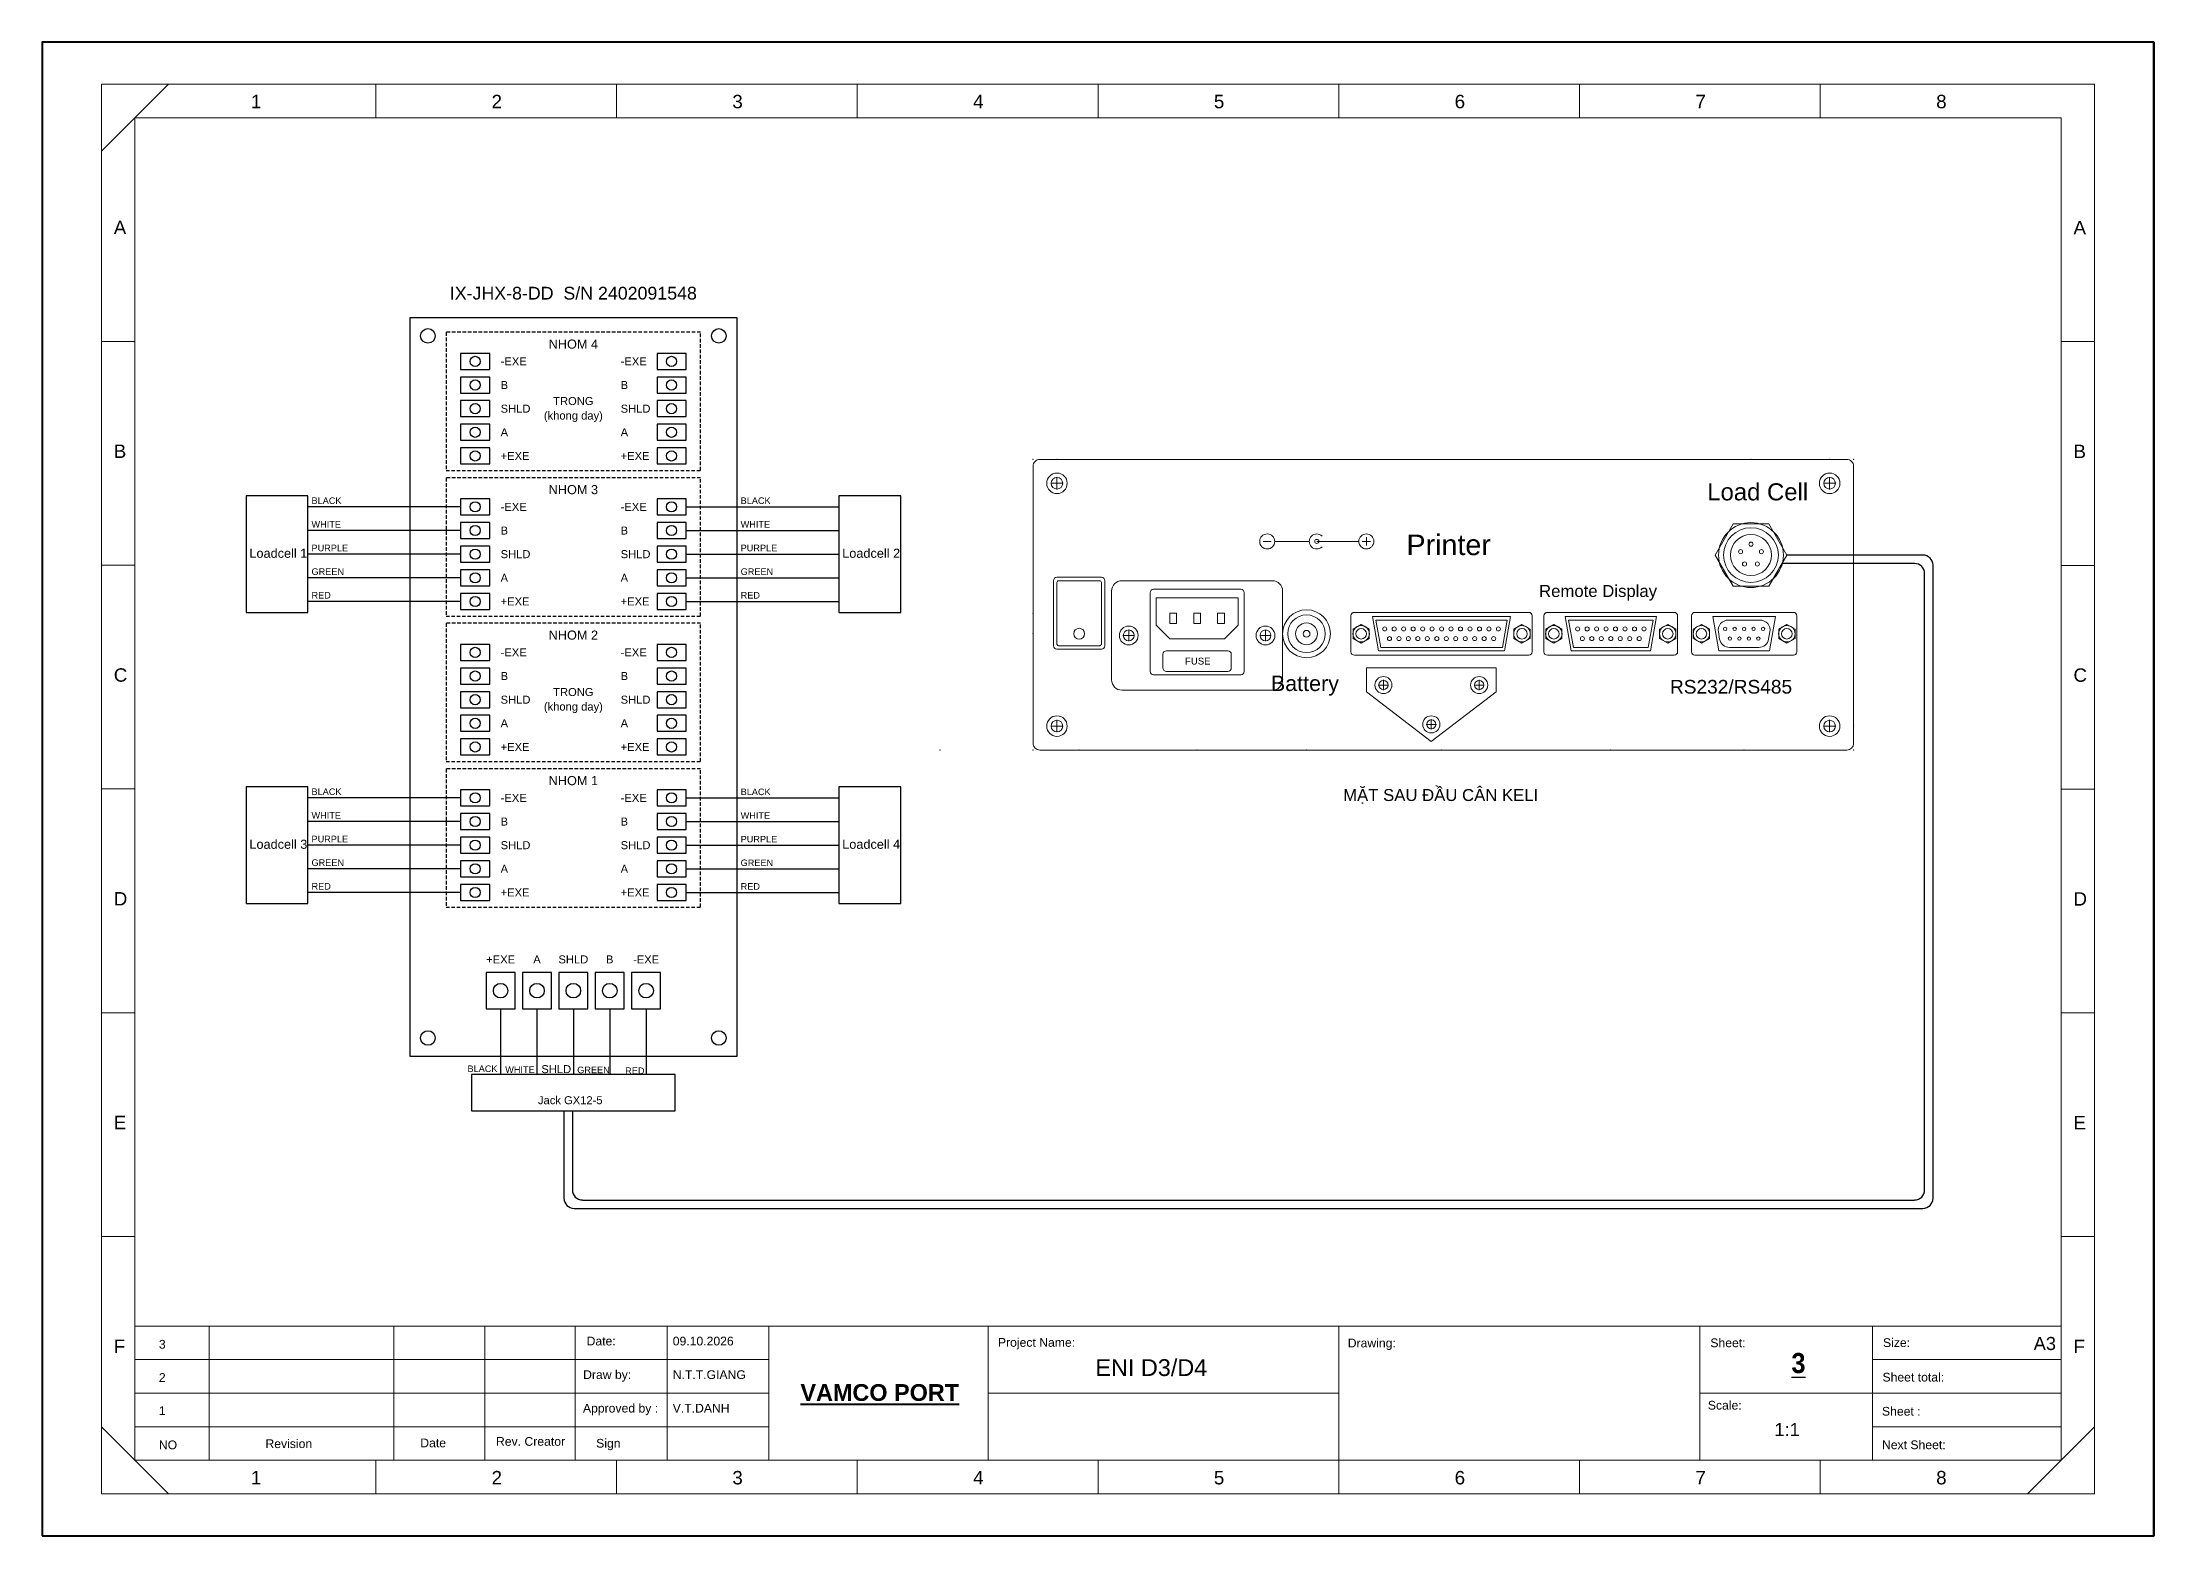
# Model space of a CAD drawing. Header units: millimetres. Extents: x 6750 to 121550, y -28210 to 66060.
# Drawn here: x 14202.2 to 14499.2, y 15806 to 16016 of the extents above; entities that cross this region are included whole.
import ezdxf
from ezdxf.enums import TextEntityAlignment as Align

# ---------------------------------------------------------------- set-up
doc = ezdxf.new("R2010")
doc.units = ezdxf.units.MM
doc.linetypes.add('DASHED', pattern=[0.75, 0.5, -0.25])
for name, color, linetype in [('BOARD', 7, 'Continuous'), ('CABLE', 8, 'Continuous'), ('GROUPBOX', 8, 'DASHED'), ('M.702.Ghi chu', 3, 'Continuous'), ('NOTE', 2, 'Continuous'), ('SYMS', 7, 'Continuous'), ('TERM', 5, 'Continuous'), ('WIRE_BLK', 7, 'Continuous'), ('WIRE_GRN', 3, 'Continuous'), ('WIRE_PUR', 6, 'Continuous'), ('WIRE_RED', 1, 'Continuous'), ('WIRE_WHT', 9, 'Continuous')]:
    doc.layers.add(name, color=color, linetype=linetype)
for name, color, linetype, lineweight, plot in [('CONNECTOR', 4, 'Continuous', 0, False), ('CUTOUT', 1, 'Continuous', 0, False), ('DIM', 5, 'Continuous', 0, False), ('ENGRAVE', 6, 'Continuous', 0, False), ('PANEL', 7, 'Continuous', 0, False), ('SCREW', 3, 'Continuous', 0, False), ('TITLE', 7, 'Continuous', 0, False)]:
    doc.layers.add(name, color=color, linetype=linetype, lineweight=lineweight, plot=plot)
doc.layers.add('DN.1. NET LIEN MANH', color=7, linetype='Continuous', lineweight=40)
doc.layers.add('TEXT', color=1, linetype='Continuous', lineweight=20)
doc.styles.add('ARIAL', font='arial.ttf')
doc.styles.add('PM', font='arial.ttf', dxfattribs={"width": 0.6})
doc.styles.get("Standard").update_dxf_attribs({"font": 'arial.ttf'})

# ---------------------------------------------------------------- blocks, each defined once
blk = doc.blocks.new('asdklnakdad')
for p, q in [((16292.99, 3398.33), (16292.99, 3101.33)), ((16712.99, 3398.33), (16292.99, 3398.33)), ((16712.99, 3398.33), (16712.99, 3101.33)), ((16712.99, 3398.33), (16712.99, 3101.33))]:
    blk.add_line(p, q)
at = {"lineweight": 5}
for p, q in [((16318.1, 3389.99), (16304.75, 3376.64)), ((16359.32, 3383.32), (16359.32, 3389.99)), ((16407.21, 3383.32), (16407.21, 3389.99)), ((16455.1, 3383.32), (16455.1, 3389.99)), ((16502.99, 3383.32), (16502.99, 3389.99)), ((16550.88, 3383.32), (16550.88, 3389.99)), ((16598.77, 3383.32), (16598.77, 3389.99)), ((16646.66, 3383.32), (16646.66, 3389.99)), ((16311.43, 3338.82), (16304.75, 3338.82)), ((16701.22, 3338.8), (16694.55, 3338.8)), ((16311.43, 3294.32), (16304.75, 3294.32)), ((16701.22, 3294.3), (16694.55, 3294.3)), ((16311.43, 3249.83), (16304.75, 3249.83)), ((16701.22, 3249.8), (16694.55, 3249.8)), ((16311.43, 3205.33), (16304.75, 3205.33)), ((16701.22, 3205.3), (16694.55, 3205.3)), ((16311.43, 3160.83), (16304.75, 3160.83)), ((16701.22, 3160.81), (16694.55, 3160.81)), ((16311.43, 3143.03), (16694.55, 3143.03)), ((16326.22, 3116.33), (16326.22, 3143.03)), ((16362.92, 3116.33), (16362.92, 3143.03)), ((16381.03, 3116.33), (16381.03, 3143.03)), ((16398.97, 3116.33), (16398.97, 3143.03)), ((16417.32, 3116.33), (16417.32, 3143.03)), ((16437.51, 3116.33), (16437.51, 3143.03)), ((16481.15, 3116.33), (16481.15, 3143.03)), ((16550.88, 3116.33), (16550.88, 3143.03)), ((16622.71, 3116.33), (16622.71, 3143.03)), ((16657.02, 3116.33), (16657.02, 3143.03)), ((16311.43, 3136.36), (16437.51, 3136.36)), ((16657.02, 3136.36), (16694.55, 3136.36)), ((16311.43, 3129.68), (16437.51, 3129.68)), ((16481.15, 3129.68), (16550.88, 3129.68)), ((16622.71, 3129.68), (16694.55, 3129.68)), ((16304.75, 3123.01), (16318.1, 3109.66)), ((16311.43, 3123.01), (16437.51, 3123.01)), ((16657.02, 3123.01), (16694.55, 3123.01)), ((16701.22, 3123.01), (16687.88, 3109.66)), ((16304.75, 3109.66), (16304.75, 3116.33)), ((16311.43, 3116.33), (16694.55, 3116.33)), ((16359.32, 3116.33), (16359.32, 3109.66)), ((16359.32, 3109.66), (16359.32, 3116.33)), ((16407.21, 3116.33), (16407.21, 3109.66)), ((16407.21, 3109.66), (16407.21, 3116.33)), ((16455.1, 3116.33), (16455.1, 3109.66)), ((16455.1, 3109.66), (16455.1, 3116.33)), ((16502.99, 3116.33), (16502.99, 3109.66)), ((16502.99, 3109.66), (16502.99, 3116.33)), ((16550.88, 3116.33), (16550.88, 3109.66)), ((16550.88, 3109.66), (16550.88, 3116.33)), ((16598.77, 3116.33), (16598.77, 3109.66)), ((16598.77, 3109.66), (16598.77, 3116.33)), ((16598.77, 3116.33), (16646.66, 3116.33)), ((16646.66, 3116.33), (16646.66, 3109.66)), ((16646.66, 3109.66), (16646.66, 3116.33)), ((16292.99, 3101.33), (16712.99, 3101.33))]:
    blk.add_line(p, q, dxfattribs=at)
for points in [[(16304.75, 3109.66), (16304.75, 3389.99), (16701.22, 3389.99), (16701.22, 3109.66), (16304.75, 3109.66)], [(16311.43, 3116.33), (16311.43, 3383.32), (16694.55, 3383.32), (16694.55, 3116.33)], [(16481.15, 3143.03), (16437.51, 3143.03), (16437.51, 3116.33), (16481.15, 3116.33)]]:
    blk.add_lwpolyline(points, close=True, dxfattribs=at)
at = {"layer": 'DN.1. NET LIEN MANH'}
blk.add_lwpolyline([(16292.99, 3101.33), (16712.99, 3101.33), (16712.99, 3398.33), (16292.99, 3398.33)], close=True, dxfattribs=at)
at = {"lineweight": 5, "attachment_point": 1}
for s, insert, char_height, width in [('{\\fArial|b0|i0|c0|p34;1}', (16334.48, 3387.87), 2.6698, 8.4244), ('{\\fArial|b0|i0|c0|p34;2}', (16382.37, 3387.87), 2.6698, 8.4244), ('{\\fArial|b0|i0|c0|p34;3}', (16430.26, 3387.87), 2.6698, 8.4244), ('{\\fArial|b0|i0|c0|p34;4}', (16478.15, 3387.87), 2.6698, 8.4244), ('{\\fArial|b0|i0|c0|p34;5}', (16526.04, 3387.87), 2.6698, 8.4244), ('{\\fArial|b0|i0|c0|p34;6}', (16573.93, 3387.87), 2.6698, 8.4244), ('{\\fArial|b0|i0|c0|p34;7}', (16621.82, 3387.87), 2.6698, 8.4244), ('{\\fArial|b0|i0|c0|p34;8}', (16669.71, 3387.87), 2.6698, 8.4244), ('{\\fArial|b0|i0|c0|p34;A}', (16307.22, 3362.83), 2.6698, 8.4244), ('{\\fArial|b0|i0|c0|p34;A}', (16697.02, 3362.8), 2.6698, 8.4244), ('{\\fArial|b0|i0|c0|p34;B}', (16307.22, 3318.33), 2.6698, 8.4244), ('{\\fArial|b0|i0|c0|p34;B}', (16697.02, 3318.3), 2.6698, 8.4244), ('{\\fArial|b0|i0|c0|p34;C}', (16307.22, 3273.83), 2.6698, 8.4244), ('{\\fArial|b0|i0|c0|p34;C}', (16697.02, 3273.81), 2.6698, 8.4244), ('{\\fArial|b0|i0|c0|p34;D}', (16307.22, 3229.33), 2.6698, 8.4244), ('{\\fArial|b0|i0|c0|p34;D}', (16697.02, 3229.31), 2.6698, 8.4244), ('{\\fArial|b0|i0|c0|p34;E}', (16307.22, 3184.84), 2.6698, 8.4244), ('{\\fArial|b0|i0|c0|p34;E}', (16697.02, 3184.81), 2.6698, 8.4244), ('{\\fArial|b0|i0|c0|p34;F}', (16307.22, 3140.34), 2.6698, 8.4244), ('3', (16316.19, 3140.27), 1.74, 27.6235), ('Date:', (16401.27, 3140.91), 1.735, 9.134), ('09.10.2026', (16418.4, 3140.91), 1.735, 27.6235), ('Project Name:', (16483.08, 3140.64), 1.7354, 28.7909), ('Drawing:', (16552.67, 3140.52), 1.735, 28.7909), ('Sheet:', (16624.79, 3140.56), 1.735, 28.7909), ('Size:', (16659.13, 3140.6), 1.735, 8.4244), ('{\\fArial|b0|i0|c0|p34;F}', (16697.02, 3140.31), 2.6698, 8.4244), ('2', (16316.19, 3133.67), 1.74, 27.6235), ('Draw by:', (16400.58, 3134.23), 1.735, 27.6235), ('N.T.T.GIANG', (16418.4, 3134.23), 1.7354, 27.6235), ('Sheet total:', (16659.03, 3133.73), 1.7354, 12.8616), ('1', (16316.19, 3127.07), 1.74, 27.6235), ('Approved by :', (16400.54, 3127.56), 1.7354, 27.6235), ('V.T.DANH', (16418.4, 3127.56), 1.735, 27.6235), ('Scale:', (16624.29, 3128.15), 1.735, 28.7909), ('Sheet :', (16658.93, 3126.95), 1.735, 8.4244), ('Date', (16368.19, 3120.66), 1.735, 27.6235), ('{\\fArial|b0|i0|c0|p34;Rev. Creator}', (16383.25, 3120.96), 1.7354, 29.9885), ('Sign', (16403.17, 3120.59), 1.735, 27.6235), ('NO', (16316.19, 3120.27), 1.735, 27.6235), ('Revision', (16337.39, 3120.5), 1.735, 27.6235), ('Next Sheet:', (16658.93, 3120.28), 1.7354, 16.6527), ('{\\fArial|b0|i0|c0|p34;1}', (16334.48, 3114.21), 2.6698, 8.4244), ('{\\fArial|b0|i0|c0|p34;2}', (16382.37, 3114.21), 2.6698, 8.4244), ('{\\fArial|b0|i0|c0|p34;3}', (16430.26, 3114.21), 2.6698, 8.4244), ('{\\fArial|b0|i0|c0|p34;4}', (16478.15, 3114.21), 2.6698, 8.4244), ('{\\fArial|b0|i0|c0|p34;5}', (16526.04, 3114.21), 2.6698, 8.4244), ('{\\fArial|b0|i0|c0|p34;6}', (16573.93, 3114.21), 2.6698, 8.4244), ('{\\fArial|b0|i0|c0|p34;7}', (16621.82, 3114.21), 2.6698, 8.4244), ('{\\fArial|b0|i0|c0|p34;8}', (16669.71, 3114.21), 2.6698, 8.4244)]:
    blk.add_mtext(s, dxfattribs=dict(at, insert=insert, char_height=char_height, width=width))
at = {"layer": 'DN.1. NET LIEN MANH', "attachment_point": 1}
for s, insert, char_height, width in [('A3', (16689.1, 3140.86), 2.6, 5.5322), ('ENI D3/D4', (16502.47, 3136.43), 3.333, 61.0927), ('{\\fArial|b1|i0|c0|p34;\\LVAMCO PORT}', (16443.8, 3131.48), 3.3333, 31.9027), ('1:1', (16637.53, 3123.75), 2.6, 5.5322)]:
    blk.add_mtext(s, dxfattribs=dict(at, insert=insert, char_height=char_height, width=width))
blk = doc.blocks.new('WDDOT')
for radius in [0.03, 0.0187, 0.00929]:
    blk.add_circle((0, 0), radius)

msp = doc.modelspace()

# ---------------------------------------------------------------- linework, layer by layer
for p, q in [((14465.529, 15942.713), (14446.935, 15942.713)), ((14466.708, 15943.892), (14447.571, 15943.892)), ((14468.122, 15853.443), (14468.122, 15942.478)), ((14466.944, 15854.622), (14466.944, 15941.299)), ((14275.566, 15865.76), (14275.566, 15853.443)), ((14276.744, 15865.76), (14276.744, 15854.622)), ((14276.98, 15852.029), (14466.708, 15852.029)), ((14278.159, 15853.207), (14465.529, 15853.207))]:
    msp.add_line(p, q)
for centre, start, end in [((14465.529, 15941.299), 0, 90), ((14466.708, 15942.478), 0, 90), ((14276.98, 15853.443), 180, 270), ((14278.159, 15854.622), 180, 270), ((14465.529, 15854.622), 270, 0), ((14466.708, 15853.443), 270, 0)]:
    msp.add_arc(centre, 1.414, start, end)
at = {"layer": 'BOARD'}
for p, q in [((14299.906, 15977.271), (14253.869, 15977.271)), ((14253.869, 15977.271), (14253.869, 15873.433)), ((14299.906, 15873.433), (14299.906, 15977.271)), ((14253.869, 15873.433), (14299.906, 15873.433))]:
    msp.add_line(p, q, dxfattribs=at)
for centre in [(14256.427, 15974.714), (14297.348, 15974.714), (14256.427, 15875.99), (14297.348, 15875.99)]:
    msp.add_circle(centre, 1.023, dxfattribs=at)
at = {"layer": 'CABLE'}
for p, q in [((14239.546, 15952.207), (14230.851, 15952.207)), ((14230.851, 15952.207), (14230.851, 15935.838)), ((14239.546, 15935.838), (14239.546, 15952.207)), ((14322.924, 15952.207), (14314.228, 15952.207)), ((14314.228, 15952.207), (14314.228, 15935.838)), ((14322.924, 15935.838), (14322.924, 15952.207)), ((14230.851, 15935.838), (14239.546, 15935.838)), ((14314.228, 15935.838), (14322.924, 15935.838)), ((14239.546, 15911.285), (14230.851, 15911.285)), ((14230.851, 15911.285), (14230.851, 15894.916)), ((14239.546, 15894.916), (14239.546, 15911.285)), ((14322.924, 15911.285), (14314.228, 15911.285)), ((14314.228, 15911.285), (14314.228, 15894.916)), ((14322.924, 15894.916), (14322.924, 15911.285)), ((14230.851, 15894.916), (14239.546, 15894.916)), ((14314.228, 15894.916), (14322.924, 15894.916)), ((14291.21, 15870.875), (14262.565, 15870.875)), ((14262.565, 15870.875), (14262.565, 15865.76)), ((14291.21, 15865.76), (14291.21, 15870.875)), ((14262.565, 15865.76), (14291.21, 15865.76))]:
    msp.add_line(p, q, dxfattribs=at)
at = {"layer": 'CONNECTOR'}
for points in [[(14447.571, 15943.892), (14445.046, 15948.265), (14439.997, 15948.265), (14437.472, 15943.892), (14439.997, 15939.519), (14445.046, 15939.519)], [(14358.848, 15937.881), (14370.389, 15937.881), (14370.389, 15934.034), (14368.465, 15932.11), (14360.771, 15932.11), (14358.848, 15934.034)], [(14360.771, 15935.717), (14361.733, 15935.717), (14361.733, 15934.274), (14360.771, 15934.274)], [(14364.137, 15935.717), (14365.099, 15935.717), (14365.099, 15934.274), (14364.137, 15934.274)], [(14367.504, 15935.717), (14368.465, 15935.717), (14368.465, 15934.274), (14367.504, 15934.274)], [(14389.768, 15934.755), (14408.234, 15934.755), (14407.556, 15930.908), (14390.447, 15930.908)], [(14416.866, 15934.755), (14428.744, 15934.755), (14428.066, 15930.908), (14417.545, 15930.908)], [(14388.422, 15928.023), (14406.696, 15928.023), (14406.696, 15924.656), (14397.559, 15917.684), (14388.422, 15924.656)]]:
    msp.add_lwpolyline(points, close=True, dxfattribs=at)
for points in [[(14344.902, 15930.668), (14351.154, 15930.668, 0.4142136), (14351.634, 15931.148), (14351.634, 15940.285, 0.4142136), (14351.154, 15940.766), (14344.902, 15940.766, 0.4142136), (14344.421, 15940.285), (14344.421, 15931.148, 0.4142136)], [(14354.039, 15924.897), (14375.198, 15924.897, 0.4142136), (14376.64, 15926.34), (14376.64, 15938.843, 0.4142136), (14375.198, 15940.285), (14354.039, 15940.285, 0.4142136), (14352.596, 15938.843), (14352.596, 15926.34, 0.4142136)], [(14386.739, 15929.826), (14411.264, 15929.826, 0.4142136), (14411.745, 15930.307), (14411.745, 15935.356, 0.4142136), (14411.264, 15935.837), (14386.739, 15935.837, 0.4142136), (14386.258, 15935.356), (14386.258, 15930.307, 0.4142136)], [(14413.885, 15929.826), (14431.725, 15929.826, 0.4142136), (14432.206, 15930.307), (14432.206, 15935.356, 0.4142136), (14431.725, 15935.837), (14413.885, 15935.837, 0.4142136), (14413.404, 15935.356), (14413.404, 15930.307, 0.4142136)], [(14434.635, 15929.826), (14448.484, 15929.826, 0.4142136), (14448.965, 15930.307), (14448.965, 15935.356, 0.4142136), (14448.484, 15935.837), (14434.635, 15935.837, 0.4142136), (14434.154, 15935.356), (14434.154, 15930.307, 0.4142136)], [(14439.326, 15934.755), (14443.793, 15934.755, -0.4663077), (14445.186, 15933.095), (14445.006, 15932.077, -0.3639702), (14443.614, 15930.908), (14439.505, 15930.908, -0.3639702), (14438.113, 15932.077), (14437.933, 15933.095, -0.4663077)], [(14360.29, 15927.542), (14368.946, 15927.542, 0.4142136), (14369.427, 15928.023), (14369.427, 15929.946, 0.4142136), (14368.946, 15930.427), (14360.29, 15930.427, 0.4142136), (14359.809, 15929.946), (14359.809, 15928.023, 0.4142136)]]:
    msp.add_lwpolyline(points, format="xyb", close=True, dxfattribs=at)
for centre, radius in [((14442.521, 15943.892), 4.568), ((14442.521, 15943.892), 2.885), ((14442.521, 15945.431), 0.289), ((14441.058, 15944.367), 0.289), ((14441.617, 15942.647), 0.289), ((14443.426, 15942.647), 0.289), ((14443.985, 15944.367), 0.289), ((14348.028, 15932.831), 0.769), ((14380.007, 15932.831), 3.366), ((14380.007, 15932.831), 1.539), ((14391.009, 15933.514), 0.289), ((14392.341, 15933.514), 0.289), ((14393.673, 15933.514), 0.289), ((14395.005, 15933.514), 0.289), ((14396.337, 15933.514), 0.289), ((14397.669, 15933.514), 0.289), ((14399.001, 15933.514), 0.289), ((14400.333, 15933.514), 0.289), ((14401.665, 15933.514), 0.289), ((14402.998, 15933.514), 0.289), ((14404.33, 15933.514), 0.289), ((14405.662, 15933.514), 0.289), ((14406.994, 15933.514), 0.289), ((14418.143, 15933.514), 0.289), ((14419.475, 15933.514), 0.289), ((14420.807, 15933.514), 0.289), ((14422.139, 15933.514), 0.289), ((14423.471, 15933.514), 0.289), ((14424.803, 15933.514), 0.289), ((14426.135, 15933.514), 0.289), ((14427.467, 15933.514), 0.289), ((14438.895, 15933.514), 0.24), ((14440.227, 15933.514), 0.24), ((14441.56, 15933.514), 0.24), ((14442.892, 15933.514), 0.24), ((14444.224, 15933.514), 0.24), ((14380.007, 15932.831), 0.481), ((14391.675, 15932.149), 0.289), ((14393.007, 15932.149), 0.289), ((14394.339, 15932.149), 0.289), ((14395.671, 15932.149), 0.289), ((14397.003, 15932.149), 0.289), ((14398.335, 15932.149), 0.289), ((14399.667, 15932.149), 0.289), ((14400.999, 15932.149), 0.289), ((14402.332, 15932.149), 0.289), ((14403.664, 15932.149), 0.289), ((14404.996, 15932.149), 0.289), ((14406.328, 15932.149), 0.289), ((14418.809, 15932.149), 0.289), ((14420.141, 15932.149), 0.289), ((14421.473, 15932.149), 0.289), ((14422.805, 15932.149), 0.289), ((14424.137, 15932.149), 0.289), ((14425.469, 15932.149), 0.289), ((14426.801, 15932.149), 0.289), ((14439.561, 15932.149), 0.24), ((14440.894, 15932.149), 0.24), ((14442.226, 15932.149), 0.24), ((14443.558, 15932.149), 0.24)]:
    msp.add_circle(centre, radius, dxfattribs=at)
at = {"layer": 'CUTOUT'}
for points in [[(14345.143, 15931.148), (14350.913, 15931.148, 0.4142136), (14351.154, 15931.389), (14351.154, 15940.045, 0.4142136), (14350.913, 15940.285), (14345.143, 15940.285, 0.4142136), (14344.902, 15940.045), (14344.902, 15931.389, 0.4142136)], [(14358.487, 15927.061), (14370.75, 15927.061, 0.4142136), (14371.23, 15927.542), (14371.23, 15938.602, 0.4142136), (14370.75, 15939.083), (14358.487, 15939.083, 0.4142136), (14358.006, 15938.602), (14358.006, 15927.542, 0.4142136)]]:
    msp.add_lwpolyline(points, format="xyb", close=True, dxfattribs=at)
for points in [[(14389.288, 15935.236), (14408.715, 15935.236), (14407.867, 15930.427), (14390.135, 15930.427)], [(14416.385, 15935.236), (14429.225, 15935.236), (14428.377, 15930.427), (14417.233, 15930.427)], [(14437.159, 15935.236), (14445.96, 15935.236), (14445.112, 15930.427), (14438.007, 15930.427)]]:
    msp.add_lwpolyline(points, close=True, dxfattribs=at)
for centre, radius in [((14344.902, 15953.99), 0.818), ((14453.582, 15953.99), 0.818), ((14442.521, 15943.892), 3.847), ((14380.007, 15932.831), 2.645), ((14387.691, 15932.831), 0.745), ((14410.312, 15932.831), 0.745), ((14414.794, 15932.831), 0.745), ((14430.817, 15932.831), 0.745), ((14435.551, 15932.831), 0.745), ((14447.568, 15932.831), 0.745), ((14355.001, 15932.591), 0.769), ((14374.236, 15932.591), 0.769), ((14390.826, 15925.618), 0.649), ((14404.291, 15925.618), 0.649), ((14344.902, 15919.848), 0.818), ((14397.559, 15920.088), 0.649), ((14453.582, 15919.848), 0.818)]:
    msp.add_circle(centre, radius, dxfattribs=at)
at = {"layer": 'DIM'}
for p in [(14341.536, 15957.356), (14341.536, 15957.356), (14341.536, 15957.356), (14344.902, 15957.356), (14442.521, 15957.356), (14453.582, 15957.356), (14456.948, 15957.356), (14456.948, 15943.892), (14341.536, 15935.717), (14341.536, 15932.831), (14456.948, 15919.848), (14328.432, 15916.481), (14341.536, 15916.481), (14341.536, 15916.481), (14341.536, 15916.481), (14341.536, 15916.481), (14341.536, 15916.481), (14348.028, 15916.481), (14348.028, 15916.481), (14364.618, 15916.481), (14364.618, 15916.481), (14380.007, 15916.481), (14380.007, 15916.481), (14399.001, 15916.481), (14399.001, 15916.481), (14422.805, 15916.481), (14422.805, 15916.481), (14441.56, 15916.481), (14456.948, 15916.481), (14456.948, 15916.481), (14456.948, 15916.481)]:
    msp.add_point(p, dxfattribs=at)
at = {"layer": 'ENGRAVE'}
for p, q in [((14373.899, 15945.815), (14375.053, 15945.815)), ((14375.534, 15945.815), (14380.391, 15945.815)), ((14381.449, 15945.815), (14387.364, 15945.815)), ((14387.845, 15945.815), (14388.999, 15945.815)), ((14388.422, 15945.238), (14388.422, 15946.392))]:
    msp.add_line(p, q, dxfattribs=at)
for centre, radius in [((14374.476, 15945.815), 1.058), ((14381.449, 15945.815), 0.289), ((14388.422, 15945.815), 1.058)]:
    msp.add_circle(centre, radius, dxfattribs=at)
msp.add_arc((14381.449, 15945.815), 1.058, 45, 315, dxfattribs=at)
at = {"layer": 'GROUPBOX'}
for p, q in [((14294.791, 15975.225), (14258.984, 15975.225)), ((14258.984, 15975.225), (14258.984, 15955.787)), ((14294.791, 15955.787), (14294.791, 15975.225)), ((14258.984, 15955.787), (14294.791, 15955.787)), ((14294.791, 15954.764), (14258.984, 15954.764)), ((14258.984, 15954.764), (14258.984, 15935.327)), ((14294.791, 15935.327), (14294.791, 15954.764)), ((14258.984, 15935.327), (14294.791, 15935.327)), ((14294.791, 15934.304), (14258.984, 15934.304)), ((14258.984, 15934.304), (14258.984, 15914.866)), ((14294.791, 15914.866), (14294.791, 15934.304)), ((14258.984, 15914.866), (14294.791, 15914.866)), ((14294.791, 15913.843), (14258.984, 15913.843)), ((14258.984, 15913.843), (14258.984, 15894.405)), ((14294.791, 15894.405), (14294.791, 15913.843)), ((14258.984, 15894.405), (14294.791, 15894.405))]:
    msp.add_line(p, q, dxfattribs=at)
at = {"layer": 'PANEL'}
msp.add_lwpolyline([(14342.498, 15916.481), (14455.986, 15916.481, 0.4142136), (14456.948, 15917.443), (14456.948, 15956.395, 0.4142136), (14455.986, 15957.356), (14342.498, 15957.356, 0.4142136), (14341.536, 15956.395), (14341.536, 15917.443, 0.4142136)], format="xyb", close=True, dxfattribs=at)
at = {"layer": 'SCREW'}
for p, q in [((14344.902, 15953.125), (14344.902, 15954.856)), ((14453.582, 15953.125), (14453.582, 15954.856)), ((14344.036, 15953.99), (14345.768, 15953.99)), ((14452.716, 15953.99), (14454.447, 15953.99)), ((14354.207, 15932.591), (14355.794, 15932.591)), ((14355.001, 15931.798), (14355.001, 15933.384)), ((14373.442, 15932.591), (14375.029, 15932.591)), ((14374.236, 15931.798), (14374.236, 15933.384)), ((14390.105, 15925.618), (14391.548, 15925.618)), ((14390.826, 15924.897), (14390.826, 15926.34)), ((14403.57, 15925.618), (14405.012, 15925.618)), ((14404.291, 15924.897), (14404.291, 15926.34)), ((14344.036, 15919.848), (14345.768, 15919.848)), ((14344.902, 15918.982), (14344.902, 15920.713)), ((14396.837, 15920.088), (14398.28, 15920.088)), ((14397.559, 15919.367), (14397.559, 15920.809)), ((14452.716, 15919.848), (14454.447, 15919.848)), ((14453.582, 15918.982), (14453.582, 15920.713))]:
    msp.add_line(p, q, dxfattribs=at)
for points in [[(14388.836, 15933.493), (14387.691, 15934.154), (14386.546, 15933.493), (14386.546, 15932.17), (14387.691, 15931.509), (14388.836, 15932.17)], [(14411.457, 15933.493), (14410.312, 15934.154), (14409.167, 15933.493), (14409.167, 15932.17), (14410.312, 15931.509), (14411.457, 15932.17)], [(14415.939, 15933.493), (14414.794, 15934.154), (14413.648, 15933.493), (14413.648, 15932.17), (14414.794, 15931.509), (14415.939, 15932.17)], [(14431.962, 15933.493), (14430.817, 15934.154), (14429.671, 15933.493), (14429.671, 15932.17), (14430.817, 15931.509), (14431.962, 15932.17)], [(14436.696, 15933.493), (14435.551, 15934.154), (14434.406, 15933.493), (14434.406, 15932.17), (14435.551, 15931.509), (14436.696, 15932.17)], [(14448.713, 15933.493), (14447.568, 15934.154), (14446.423, 15933.493), (14446.423, 15932.17), (14447.568, 15931.509), (14448.713, 15932.17)]]:
    msp.add_lwpolyline(points, close=True, dxfattribs=at)
for centre, radius in [((14344.902, 15953.99), 1.443), ((14453.582, 15953.99), 1.443), ((14355.001, 15932.591), 1.322), ((14374.236, 15932.591), 1.322), ((14387.691, 15932.831), 1.154), ((14410.312, 15932.831), 1.154), ((14414.794, 15932.831), 1.154), ((14430.817, 15932.831), 1.154), ((14435.551, 15932.831), 1.154), ((14447.568, 15932.831), 1.154), ((14390.826, 15925.618), 1.202), ((14404.291, 15925.618), 1.202), ((14344.902, 15919.848), 1.443), ((14397.559, 15920.088), 1.202), ((14453.582, 15919.848), 1.443)]:
    msp.add_circle(centre, radius, dxfattribs=at)
at = {"layer": 'TERM'}
for p, q in [((14265.122, 15972.258), (14261.03, 15972.258)), ((14261.03, 15972.258), (14261.03, 15970.008)), ((14265.122, 15970.008), (14265.122, 15972.258)), ((14292.745, 15972.258), (14288.652, 15972.258)), ((14288.652, 15972.258), (14288.652, 15970.008)), ((14292.745, 15970.008), (14292.745, 15972.258)), ((14261.03, 15970.008), (14265.122, 15970.008)), ((14288.652, 15970.008), (14292.745, 15970.008)), ((14265.122, 15968.934), (14261.03, 15968.934)), ((14261.03, 15968.934), (14261.03, 15966.683)), ((14261.03, 15966.683), (14265.122, 15966.683)), ((14265.122, 15966.683), (14265.122, 15968.934)), ((14292.745, 15968.934), (14288.652, 15968.934)), ((14288.652, 15968.934), (14288.652, 15966.683)), ((14288.652, 15966.683), (14292.745, 15966.683)), ((14292.745, 15966.683), (14292.745, 15968.934)), ((14265.122, 15965.609), (14261.03, 15965.609)), ((14261.03, 15965.609), (14261.03, 15963.358)), ((14261.03, 15963.358), (14265.122, 15963.358)), ((14265.122, 15963.358), (14265.122, 15965.609)), ((14292.745, 15965.609), (14288.652, 15965.609)), ((14288.652, 15965.609), (14288.652, 15963.358)), ((14288.652, 15963.358), (14292.745, 15963.358)), ((14292.745, 15963.358), (14292.745, 15965.609)), ((14265.122, 15962.284), (14261.03, 15962.284)), ((14261.03, 15962.284), (14261.03, 15960.033)), ((14265.122, 15960.033), (14265.122, 15962.284)), ((14292.745, 15962.284), (14288.652, 15962.284)), ((14288.652, 15962.284), (14288.652, 15960.033)), ((14292.745, 15960.033), (14292.745, 15962.284)), ((14261.03, 15960.033), (14265.122, 15960.033)), ((14265.122, 15958.959), (14261.03, 15958.959)), ((14261.03, 15958.959), (14261.03, 15956.708)), ((14265.122, 15956.708), (14265.122, 15958.959)), ((14288.652, 15960.033), (14292.745, 15960.033)), ((14292.745, 15958.959), (14288.652, 15958.959)), ((14288.652, 15958.959), (14288.652, 15956.708)), ((14292.745, 15956.708), (14292.745, 15958.959)), ((14261.03, 15956.708), (14265.122, 15956.708)), ((14288.652, 15956.708), (14292.745, 15956.708)), ((14265.122, 15951.798), (14261.03, 15951.798)), ((14261.03, 15951.798), (14261.03, 15949.547)), ((14265.122, 15949.547), (14265.122, 15951.798)), ((14292.745, 15951.798), (14288.652, 15951.798)), ((14288.652, 15951.798), (14288.652, 15949.547)), ((14292.745, 15949.547), (14292.745, 15951.798)), ((14261.03, 15949.547), (14265.122, 15949.547)), ((14265.122, 15948.473), (14261.03, 15948.473)), ((14261.03, 15948.473), (14261.03, 15946.222)), ((14265.122, 15946.222), (14265.122, 15948.473)), ((14288.652, 15949.547), (14292.745, 15949.547)), ((14292.745, 15948.473), (14288.652, 15948.473)), ((14288.652, 15948.473), (14288.652, 15946.222)), ((14292.745, 15946.222), (14292.745, 15948.473)), ((14261.03, 15946.222), (14265.122, 15946.222)), ((14288.652, 15946.222), (14292.745, 15946.222)), ((14265.122, 15945.148), (14261.03, 15945.148)), ((14261.03, 15945.148), (14261.03, 15942.897)), ((14261.03, 15942.897), (14265.122, 15942.897)), ((14265.122, 15942.897), (14265.122, 15945.148)), ((14292.745, 15945.148), (14288.652, 15945.148)), ((14288.652, 15945.148), (14288.652, 15942.897)), ((14288.652, 15942.897), (14292.745, 15942.897)), ((14292.745, 15942.897), (14292.745, 15945.148)), ((14265.122, 15941.823), (14261.03, 15941.823)), ((14261.03, 15941.823), (14261.03, 15939.572)), ((14261.03, 15939.572), (14265.122, 15939.572)), ((14265.122, 15939.572), (14265.122, 15941.823)), ((14292.745, 15941.823), (14288.652, 15941.823)), ((14288.652, 15941.823), (14288.652, 15939.572)), ((14288.652, 15939.572), (14292.745, 15939.572)), ((14292.745, 15939.572), (14292.745, 15941.823)), ((14265.122, 15938.498), (14261.03, 15938.498)), ((14261.03, 15938.498), (14261.03, 15936.247)), ((14265.122, 15936.247), (14265.122, 15938.498)), ((14292.745, 15938.498), (14288.652, 15938.498)), ((14288.652, 15938.498), (14288.652, 15936.247)), ((14292.745, 15936.247), (14292.745, 15938.498)), ((14261.03, 15936.247), (14265.122, 15936.247)), ((14288.652, 15936.247), (14292.745, 15936.247)), ((14265.122, 15931.337), (14261.03, 15931.337)), ((14261.03, 15931.337), (14261.03, 15929.086)), ((14265.122, 15929.086), (14265.122, 15931.337)), ((14292.745, 15931.337), (14288.652, 15931.337)), ((14288.652, 15931.337), (14288.652, 15929.086)), ((14292.745, 15929.086), (14292.745, 15931.337)), ((14261.03, 15929.086), (14265.122, 15929.086)), ((14265.122, 15928.012), (14261.03, 15928.012)), ((14261.03, 15928.012), (14261.03, 15925.761)), ((14265.122, 15925.761), (14265.122, 15928.012)), ((14288.652, 15929.086), (14292.745, 15929.086)), ((14292.745, 15928.012), (14288.652, 15928.012)), ((14288.652, 15928.012), (14288.652, 15925.761)), ((14292.745, 15925.761), (14292.745, 15928.012)), ((14261.03, 15925.761), (14265.122, 15925.761)), ((14265.122, 15924.687), (14261.03, 15924.687)), ((14261.03, 15924.687), (14261.03, 15922.436)), ((14265.122, 15922.436), (14265.122, 15924.687)), ((14288.652, 15925.761), (14292.745, 15925.761)), ((14292.745, 15924.687), (14288.652, 15924.687)), ((14288.652, 15924.687), (14288.652, 15922.436)), ((14292.745, 15922.436), (14292.745, 15924.687)), ((14261.03, 15922.436), (14265.122, 15922.436)), ((14288.652, 15922.436), (14292.745, 15922.436)), ((14265.122, 15921.362), (14261.03, 15921.362)), ((14261.03, 15921.362), (14261.03, 15919.111)), ((14261.03, 15919.111), (14265.122, 15919.111)), ((14265.122, 15919.111), (14265.122, 15921.362)), ((14292.745, 15921.362), (14288.652, 15921.362)), ((14288.652, 15921.362), (14288.652, 15919.111)), ((14288.652, 15919.111), (14292.745, 15919.111)), ((14292.745, 15919.111), (14292.745, 15921.362)), ((14265.122, 15918.037), (14261.03, 15918.037)), ((14261.03, 15918.037), (14261.03, 15915.787)), ((14261.03, 15915.787), (14265.122, 15915.787)), ((14265.122, 15915.787), (14265.122, 15918.037)), ((14292.745, 15918.037), (14288.652, 15918.037)), ((14288.652, 15918.037), (14288.652, 15915.787)), ((14288.652, 15915.787), (14292.745, 15915.787)), ((14292.745, 15915.787), (14292.745, 15918.037)), ((14265.122, 15910.876), (14261.03, 15910.876)), ((14261.03, 15910.876), (14261.03, 15908.625)), ((14265.122, 15908.625), (14265.122, 15910.876)), ((14292.745, 15910.876), (14288.652, 15910.876)), ((14288.652, 15910.876), (14288.652, 15908.625)), ((14292.745, 15908.625), (14292.745, 15910.876)), ((14261.03, 15908.625), (14265.122, 15908.625)), ((14265.122, 15907.551), (14261.03, 15907.551)), ((14261.03, 15907.551), (14261.03, 15905.3)), ((14265.122, 15905.3), (14265.122, 15907.551)), ((14288.652, 15908.625), (14292.745, 15908.625)), ((14292.745, 15907.551), (14288.652, 15907.551)), ((14288.652, 15907.551), (14288.652, 15905.3)), ((14292.745, 15905.3), (14292.745, 15907.551)), ((14261.03, 15905.3), (14265.122, 15905.3)), ((14265.122, 15904.226), (14261.03, 15904.226)), ((14261.03, 15904.226), (14261.03, 15901.975)), ((14265.122, 15901.975), (14265.122, 15904.226)), ((14288.652, 15905.3), (14292.745, 15905.3)), ((14292.745, 15904.226), (14288.652, 15904.226)), ((14288.652, 15904.226), (14288.652, 15901.975)), ((14292.745, 15901.975), (14292.745, 15904.226)), ((14261.03, 15901.975), (14265.122, 15901.975)), ((14265.122, 15900.901), (14261.03, 15900.901)), ((14261.03, 15900.901), (14261.03, 15898.651)), ((14265.122, 15898.651), (14265.122, 15900.901)), ((14288.652, 15901.975), (14292.745, 15901.975)), ((14292.745, 15900.901), (14288.652, 15900.901)), ((14288.652, 15900.901), (14288.652, 15898.651)), ((14292.745, 15898.651), (14292.745, 15900.901)), ((14261.03, 15898.651), (14265.122, 15898.651)), ((14288.652, 15898.651), (14292.745, 15898.651)), ((14265.122, 15897.576), (14261.03, 15897.576)), ((14261.03, 15897.576), (14261.03, 15895.326)), ((14261.03, 15895.326), (14265.122, 15895.326)), ((14265.122, 15895.326), (14265.122, 15897.576)), ((14292.745, 15897.576), (14288.652, 15897.576)), ((14288.652, 15897.576), (14288.652, 15895.326)), ((14288.652, 15895.326), (14292.745, 15895.326)), ((14292.745, 15895.326), (14292.745, 15897.576)), ((14268.703, 15885.198), (14264.611, 15885.198)), ((14264.611, 15885.198), (14264.611, 15880.082)), ((14268.703, 15880.082), (14268.703, 15885.198)), ((14273.818, 15885.198), (14269.726, 15885.198)), ((14269.726, 15885.198), (14269.726, 15880.082)), ((14273.818, 15880.082), (14273.818, 15885.198)), ((14278.933, 15885.198), (14274.841, 15885.198)), ((14274.841, 15885.198), (14274.841, 15880.082)), ((14278.933, 15880.082), (14278.933, 15885.198)), ((14284.049, 15885.198), (14279.957, 15885.198)), ((14279.957, 15885.198), (14279.957, 15880.082)), ((14284.049, 15880.082), (14284.049, 15885.198)), ((14289.164, 15885.198), (14285.072, 15885.198)), ((14285.072, 15885.198), (14285.072, 15880.082)), ((14289.164, 15880.082), (14289.164, 15885.198)), ((14264.611, 15880.082), (14268.703, 15880.082)), ((14269.726, 15880.082), (14273.818, 15880.082)), ((14274.841, 15880.082), (14278.933, 15880.082)), ((14279.957, 15880.082), (14284.049, 15880.082)), ((14285.072, 15880.082), (14289.164, 15880.082))]:
    msp.add_line(p, q, dxfattribs=at)
for centre, radius in [((14263.076, 15971.133), 0.716), ((14290.698, 15971.133), 0.716), ((14263.076, 15967.808), 0.716), ((14290.698, 15967.808), 0.716), ((14263.076, 15964.483), 0.716), ((14290.698, 15964.483), 0.716), ((14263.076, 15961.158), 0.716), ((14290.698, 15961.158), 0.716), ((14263.076, 15957.834), 0.716), ((14290.698, 15957.834), 0.716), ((14263.076, 15950.672), 0.716), ((14290.698, 15950.672), 0.716), ((14263.076, 15947.347), 0.716), ((14290.698, 15947.347), 0.716), ((14263.076, 15944.022), 0.716), ((14290.698, 15944.022), 0.716), ((14263.076, 15940.698), 0.716), ((14290.698, 15940.698), 0.716), ((14263.076, 15937.373), 0.716), ((14290.698, 15937.373), 0.716), ((14263.076, 15930.211), 0.716), ((14290.698, 15930.211), 0.716), ((14263.076, 15926.887), 0.716), ((14290.698, 15926.887), 0.716), ((14263.076, 15923.562), 0.716), ((14290.698, 15923.562), 0.716), ((14263.076, 15920.237), 0.716), ((14290.698, 15920.237), 0.716), ((14263.076, 15916.912), 0.716), ((14290.698, 15916.912), 0.716), ((14263.076, 15909.751), 0.716), ((14290.698, 15909.751), 0.716), ((14263.076, 15906.426), 0.716), ((14290.698, 15906.426), 0.716), ((14263.076, 15903.101), 0.716), ((14290.698, 15903.101), 0.716), ((14263.076, 15899.776), 0.716), ((14290.698, 15899.776), 0.716), ((14263.076, 15896.451), 0.716), ((14290.698, 15896.451), 0.716), ((14266.657, 15882.64), 1.023), ((14271.772, 15882.64), 1.023), ((14276.887, 15882.64), 1.023), ((14282.003, 15882.64), 1.023), ((14287.118, 15882.64), 1.023)]:
    msp.add_circle(centre, radius, dxfattribs=at)
at = {"layer": 'WIRE_BLK'}
for p, q in [((14261.03, 15950.672), (14239.546, 15950.672)), ((14292.745, 15950.672), (14314.228, 15950.672)), ((14261.03, 15909.751), (14239.546, 15909.751)), ((14292.745, 15909.751), (14314.228, 15909.751)), ((14266.657, 15880.082), (14266.657, 15870.875)), ((14271.772, 15880.082), (14271.772, 15870.875)), ((14276.887, 15880.082), (14276.887, 15870.875))]:
    msp.add_line(p, q, dxfattribs=at)
at = {"layer": 'WIRE_GRN'}
for p, q in [((14261.03, 15940.698), (14239.546, 15940.698)), ((14292.745, 15940.698), (14314.228, 15940.698)), ((14261.03, 15899.776), (14239.546, 15899.776)), ((14292.745, 15899.776), (14314.228, 15899.776)), ((14282.003, 15880.082), (14282.003, 15870.875))]:
    msp.add_line(p, q, dxfattribs=at)
at = {"layer": 'WIRE_PUR'}
for p, q in [((14261.03, 15944.022), (14239.546, 15944.022)), ((14292.745, 15944.022), (14314.228, 15944.022)), ((14261.03, 15903.101), (14239.546, 15903.101)), ((14292.745, 15903.101), (14314.228, 15903.101))]:
    msp.add_line(p, q, dxfattribs=at)
at = {"layer": 'WIRE_RED'}
for p, q in [((14261.03, 15937.373), (14239.546, 15937.373)), ((14292.745, 15937.373), (14314.228, 15937.373)), ((14261.03, 15896.451), (14239.546, 15896.451)), ((14292.745, 15896.451), (14314.228, 15896.451)), ((14287.118, 15880.082), (14287.118, 15870.875))]:
    msp.add_line(p, q, dxfattribs=at)
at = {"layer": 'WIRE_WHT'}
for p, q in [((14261.03, 15947.347), (14239.546, 15947.347)), ((14292.745, 15947.347), (14314.228, 15947.347)), ((14261.03, 15906.426), (14239.546, 15906.426)), ((14292.745, 15906.426), (14314.228, 15906.426))]:
    msp.add_line(p, q, dxfattribs=at)

# ---------------------------------------------------------------- block references
at = {"layer": 'DN.1. NET LIEN MANH', "xscale": 0.70711880631203, "yscale": 0.70711880631203, "zscale": 0.70711880631203}
msp.add_blockref('asdklnakdad', (2681.104, 13612.988), dxfattribs=at)
at = {"layer": 'SYMS', "xscale": 0.04714125375413533, "yscale": 0.04714125375413533, "zscale": 0.04714125375413533}
msp.add_blockref('WDDOT', (14276.887, 15865.76), dxfattribs=at)

# ---------------------------------------------------------------- texts
at = {"layer": 'ENGRAVE', "style": 'ARIAL'}
for s, height, p in [('Load Cell', 2.4044, (14436.372, 15951.586)), ('Printer', 2.8853, (14394.066, 15943.892)), ('Remote Display', 1.68309, (14412.715, 15938.001)), ('Battery', 2.164, (14374.994, 15924.777)), ('RS232/RS485', 1.92353, (14431.128, 15924.416))]:
    msp.add_text(s, height=height, dxfattribs=at).set_placement(p)
at = {"layer": 'M.702.Ghi chu', "ltscale": 100, "insert": (14449.199, 15831.697), "char_height": 2.82848, "attachment_point": 2, "style": 'PM'}
msp.add_mtext('\\A1;{\\fArial|b1|i0|c0|p34;\\W0.9;\\L3}', dxfattribs=at)
at = {"layer": 'NOTE'}
for s, height, p in [('(khong day)', 1.12535, (14276.887, 15962.949)), ('TRONG', 1.1253, (14276.887, 15964.995)), ('TRONG', 1.1253, (14276.887, 15924.073)), ('(khong day)', 1.12535, (14276.887, 15922.027))]:
    msp.add_text(s, height=height, dxfattribs=at).set_placement(p, align=Align.CENTER)
at = {"layer": 'TEXT'}
for s, height, p in [('IX-JHX-8-DD  S/N 2402091548', 1.79032, (14276.887, 15979.829)), ('NHOM 4', 1.2788, (14276.887, 15972.923)), ('NHOM 3', 1.2788, (14276.887, 15952.463)), ('Loadcell 1', 1.2788, (14235.396, 15943.514)), ('Loadcell 2', 1.2788, (14318.774, 15943.514)), ('NHOM 2', 1.2788, (14276.887, 15932.002)), ('NHOM 1', 1.2788, (14276.887, 15911.541)), ('Loadcell 3', 1.2788, (14235.396, 15902.593)), ('Loadcell 4', 1.2788, (14318.774, 15902.593)), ('+EXE', 1.1253, (14266.657, 15886.476)), ('A', 1.125, (14271.772, 15886.476)), ('SHLD', 1.1253, (14276.887, 15886.476)), ('B', 1.125, (14282.003, 15886.476)), ('-EXE', 1.1253, (14287.118, 15886.476)), ('SHLD', 1.1253, (14274.479, 15871.047)), ('Jack GX12-5', 1.12535, (14276.45, 15866.676))]:
    msp.add_text(s, height=height, dxfattribs=at).set_placement(p, align=Align.CENTER)
for s, height, p in [('-EXE', 1.1253, (14266.657, 15970.57)), ('-EXE', 1.1253, (14283.537, 15970.57)), ('B', 1.125, (14266.657, 15967.245)), ('B', 1.125, (14283.537, 15967.245)), ('SHLD', 1.1253, (14266.657, 15963.921)), ('SHLD', 1.1253, (14283.537, 15963.921)), ('A', 1.125, (14266.657, 15960.596)), ('A', 1.125, (14283.537, 15960.596)), ('+EXE', 1.1253, (14266.657, 15957.271)), ('+EXE', 1.1253, (14283.537, 15957.271)), ('BLACK', 0.9207, (14240.058, 15951.081)), ('BLACK', 0.9207, (14300.417, 15951.081)), ('WHITE', 0.9207, (14240.058, 15947.757)), ('-EXE', 1.1253, (14266.657, 15950.11)), ('-EXE', 1.1253, (14283.537, 15950.11)), ('WHITE', 0.9207, (14300.417, 15947.757)), ('B', 1.125, (14266.657, 15946.785)), ('B', 1.125, (14283.537, 15946.785)), ('PURPLE', 0.9207, (14240.058, 15944.432)), ('SHLD', 1.1253, (14266.657, 15943.46)), ('SHLD', 1.1253, (14283.537, 15943.46)), ('PURPLE', 0.9207, (14300.417, 15944.432)), ('GREEN', 0.9207, (14240.058, 15941.107)), ('A', 1.125, (14266.657, 15940.135)), ('A', 1.125, (14283.537, 15940.135)), ('GREEN', 0.9207, (14300.417, 15941.107)), ('RED', 0.9207, (14240.058, 15937.782)), ('+EXE', 1.1253, (14266.657, 15936.81)), ('+EXE', 1.1253, (14283.537, 15936.81)), ('RED', 0.9207, (14300.417, 15937.782)), ('-EXE', 1.1253, (14266.657, 15929.649)), ('-EXE', 1.1253, (14283.537, 15929.649)), ('B', 1.125, (14266.657, 15926.324)), ('B', 1.125, (14283.537, 15926.324)), ('SHLD', 1.1253, (14266.657, 15922.999)), ('SHLD', 1.1253, (14283.537, 15922.999)), ('A', 1.125, (14266.657, 15919.674)), ('A', 1.125, (14283.537, 15919.674)), ('+EXE', 1.1253, (14266.657, 15916.349)), ('+EXE', 1.1253, (14283.537, 15916.349)), ('BLACK', 0.9207, (14240.058, 15910.16)), ('-EXE', 1.1253, (14266.657, 15909.188)), ('-EXE', 1.1253, (14283.537, 15909.188)), ('BLACK', 0.9207, (14300.417, 15910.139)), ('WHITE', 0.9207, (14240.058, 15906.835)), ('B', 1.125, (14266.657, 15905.863)), ('B', 1.125, (14283.537, 15905.863)), ('WHITE', 0.9207, (14300.417, 15906.814)), ('PURPLE', 0.9207, (14240.058, 15903.51)), ('PURPLE', 0.9207, (14300.417, 15903.489)), ('GREEN', 0.9207, (14240.058, 15900.185)), ('SHLD', 1.1253, (14266.657, 15902.538)), ('SHLD', 1.1253, (14283.537, 15902.538)), ('GREEN', 0.9207, (14300.417, 15900.165)), ('A', 1.125, (14266.657, 15899.213)), ('A', 1.125, (14283.537, 15899.213)), ('RED', 0.9207, (14240.058, 15896.86)), ('+EXE', 1.1253, (14266.657, 15895.888)), ('+EXE', 1.1253, (14283.537, 15895.888)), ('RED', 0.9207, (14300.417, 15896.84)), ('BLACK', 0.9207, (14261.998, 15871.203)), ('WHITE', 0.9207, (14267.303, 15871.074)), ('GREEN', 0.9207, (14277.43, 15871.035)), ('RED', 0.9207, (14284.18, 15870.927))]:
    msp.add_text(s, height=height, dxfattribs=at).set_placement(p)
at = {"layer": 'TEXT', "style": 'ARIAL'}
msp.add_text('FUSE', height=0.9618, dxfattribs=at).set_placement((14362.921, 15928.504))
at = {"layer": 'TITLE', "style": 'ARIAL'}
msp.add_text('MẶT SAU ĐẦU CÂN KELI', height=1.68309, dxfattribs=at).set_placement((14385.161, 15909.312))

doc.saveas('drawing.dxf')
